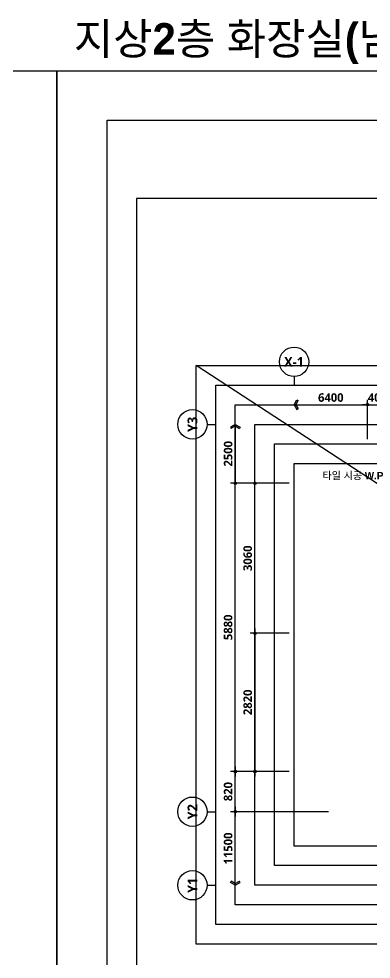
# Model space of a CAD drawing. Header units: millimetres. Extents: x 0 to 336000, y 0 to 30768.
# Drawn here: x 209223 to 216419, y 11590 to 30768 of the extents above; entities that cross this region are included whole.
import ezdxf
from ezdxf.enums import TextEntityAlignment as Align

# ---------------------------------------------------------------- set-up
doc = ezdxf.new("R2010")
doc.units = ezdxf.units.MM
doc.header["$LTSCALE"] = 50
doc.layers.get('Defpoints').update_dxf_attribs({"color": 153})
for name, color, linetype in [('A-ANNO-GRA1', 7, 'Continuous'), ('A-ANNO-TEXT1', 7, 'Continuous'), ('A-ST-AXIS-BUB', 7, 'Continuous'), ('A-ST-AXIS-DIM', 7, 'Continuous')]:
    doc.layers.add(name, color=color, linetype=linetype)
doc.layers.add('G(그리드1)', color=185, linetype='Continuous', plot=False)
doc.layers.add('G(그리드2)', color=235, linetype='Continuous', plot=False)
doc.styles.add('2020음성 1차', font='나눔고딕Bold.ttf')
doc.styles.add('SH_진천_나눔', font='')
doc.styles.get('SH_진천_나눔').set_extended_font_data('NanumGothic', bold=True)
doc.dimstyles.new('SHP 50', dxfattribs={"dimscale": 50, "dimtxt": 3.5, "dimasz": 1, "dimexe": 2, "dimexo": 2, "dimgap": 1, "dimtad": 1, "dimdec": 0, "dimzin": 0, "dimdsep": 46, "dimtxsty": 'SH_진천_나눔', "dimblk": 'DIMDOT', "dimcen": 0.09, "dimclrd": 256, "dimclre": 256, "dimclrt": 3, "dimadec": 0, "dimazin": 1, "dimtfac": 1, "dimtdec": 0, "dimtix": 1, "dimtmove": 2, "dimatfit": 0, "dimldrblk": 'DIMDOT', "dimfxl": 1, "dimtolj": 1, "dimtzin": 0, "dimlwd": -1, "dimlwe": -1, "dimarcsym": 0})

# ---------------------------------------------------------------- blocks, each defined once
blk = doc.blocks.new('A-ST-AXIS-BUB-1')
at = {"layer": 'A-ST-AXIS-BUB'}
blk.add_line((0, 350), (0, 0), dxfattribs=at)
blk.add_circle((0, 950), 600, dxfattribs=at)
blk = doc.blocks.new('arrow1')
at = {"color": 0}
for p, q in [((0, 0), (0.286, 0.501)), ((0, 0), (0.286, -0.501)), ((0.165, 0), (0.41, 0.429)), ((0.165, 0), (0.41, -0.429)), ((0.286, 0.501), (0.41, 0.43)), ((0.286, -0.501), (0.41, -0.43))]:
    blk.add_line(p, q, dxfattribs=at)
blk = doc.blocks.new('DIMDOT')
at = {"color": 0}
blk.add_line((-2, 0), (2, 0), dxfattribs=at)
for radius in [0.5, 0.25]:
    blk.add_circle((0, 0), radius, dxfattribs=at)
blk = doc.blocks.new('*D10253')
at = {"layer": 'A-ST-AXIS-DIM'}
for p, q in [((214744, 21297), (213544, 21297)), ((213644, 15468), (213644, 21247)), ((214744, 15418), (213544, 15418))]:
    blk.add_line(p, q, dxfattribs=at)
at = {"layer": 'Defpoints', "color": 0}
for p in [(213644, 21297), (214844, 21297), (214844, 15418)]:
    blk.add_point(p, dxfattribs=at)
at = {"layer": 'A-ST-AXIS-DIM', "linetype": 'ByBlock', "xscale": 50, "yscale": 50, "zscale": 50}
for p, rotation in [((213644, 21297), 90), ((213644, 15418), 270)]:
    blk.add_blockref('DIMDOT', p, dxfattribs=dict(at, rotation=rotation))
at = {"layer": 'A-ST-AXIS-DIM', "color": 3, "insert": (213497, 18358), "char_height": 175, "attachment_point": 5, "rotation": 90, "style": 'SH_진천_나눔'}
blk.add_mtext('\\A1;5880', dxfattribs=at)
blk = doc.blocks.new('*D10254')
at = {"layer": 'A-ST-AXIS-DIM'}
for p, q in [((214744, 21297), (213944, 21297)), ((214044, 18287), (214044, 21247)), ((214744, 18237), (213944, 18237))]:
    blk.add_line(p, q, dxfattribs=at)
at = {"layer": 'Defpoints', "color": 0}
for p in [(214044, 21297), (214844, 21297), (214844, 18237)]:
    blk.add_point(p, dxfattribs=at)
at = {"layer": 'A-ST-AXIS-DIM', "linetype": 'ByBlock', "xscale": 50, "yscale": 50, "zscale": 50}
for p, rotation in [((214044, 21297), 90), ((214044, 18237), 270)]:
    blk.add_blockref('DIMDOT', p, dxfattribs=dict(at, rotation=rotation))
at = {"layer": 'A-ST-AXIS-DIM', "color": 3, "insert": (213897, 19767), "char_height": 175, "attachment_point": 5, "rotation": 90, "style": 'SH_진천_나눔'}
blk.add_mtext('\\A1;3060', dxfattribs=at)
blk = doc.blocks.new('*D10255')
at = {"layer": 'A-ST-AXIS-DIM'}
for p, q in [((214744, 18237), (213944, 18237)), ((214044, 18187), (214044, 15468)), ((214744, 15418), (213944, 15418))]:
    blk.add_line(p, q, dxfattribs=at)
at = {"layer": 'Defpoints', "color": 0}
for p in [(214844, 18237), (214044, 15418), (214844, 15418)]:
    blk.add_point(p, dxfattribs=at)
at = {"layer": 'A-ST-AXIS-DIM', "linetype": 'ByBlock', "xscale": 50, "yscale": 50, "zscale": 50}
for p, rotation in [((214044, 18237), 90), ((214044, 15418), 270)]:
    blk.add_blockref('DIMDOT', p, dxfattribs=dict(at, rotation=rotation))
at = {"layer": 'A-ST-AXIS-DIM', "color": 3, "insert": (213897, 16828), "char_height": 175, "attachment_point": 5, "rotation": 90, "style": 'SH_진천_나눔'}
blk.add_mtext('\\A1;2820', dxfattribs=at)
blk = doc.blocks.new('*D10256')
at = {"layer": 'A-ST-AXIS-DIM'}
for p, q in [((216294, 22897), (216244, 22897)), ((216344, 22197), (216344, 22997)), ((216344, 22897), (216744, 22897)), ((216744, 22197), (216744, 22997)), ((216794, 22897), (216844, 22897))]:
    blk.add_line(p, q, dxfattribs=at)
at = {"layer": 'Defpoints', "color": 0}
for p in [(216744, 22897), (216344, 22097), (216744, 22097)]:
    blk.add_point(p, dxfattribs=at)
at = {"layer": 'A-ST-AXIS-DIM', "linetype": 'ByBlock', "xscale": 50, "yscale": 50, "zscale": 50}
blk.add_blockref('DIMDOT', (216344, 22897), dxfattribs=at)
at = {"layer": 'A-ST-AXIS-DIM', "linetype": 'ByBlock', "xscale": 50, "yscale": 50, "zscale": 50, "rotation": 180}
blk.add_blockref('DIMDOT', (216744, 22897), dxfattribs=at)
at = {"layer": 'A-ST-AXIS-DIM', "color": 3, "insert": (216544, 23043), "char_height": 175, "attachment_point": 5, "style": 'SH_진천_나눔'}
blk.add_mtext('\\A1;400', dxfattribs=at)
blk = doc.blocks.new('*D10551')
at = {"layer": 'A-ST-AXIS-DIM'}
for p, q in [((214744, 15418), (213544, 15418)), ((213644, 14647), (213644, 15368)), ((215544, 14597), (213544, 14597))]:
    blk.add_line(p, q, dxfattribs=at)
at = {"layer": 'Defpoints', "color": 0}
for p in [(213644, 15418), (214844, 15418), (215644, 14597)]:
    blk.add_point(p, dxfattribs=at)
at = {"layer": 'A-ST-AXIS-DIM', "linetype": 'ByBlock', "xscale": 50, "yscale": 50, "zscale": 50}
for p, rotation in [((213644, 15418), 90), ((213644, 14597), 270)]:
    blk.add_blockref('DIMDOT', p, dxfattribs=dict(at, rotation=rotation))
at = {"layer": 'A-ST-AXIS-DIM', "color": 3, "insert": (213497, 15008), "char_height": 175, "attachment_point": 5, "rotation": 90, "style": 'SH_진천_나눔'}
blk.add_mtext('\\A1;820', dxfattribs=at)

msp = doc.modelspace()

# ---------------------------------------------------------------- linework, layer by layer
at = {"layer": 'A-ANNO-GRA1'}
msp.add_lwpolyline([(211625.2, 27100), (211625.2, 1600), (245900, 1600), (245900, 27100)], close=True, dxfattribs=at)
at = {"layer": 'A-ST-AXIS-DIM'}
for p, q in [((214843.9, 22897.3), (216343.9, 22897.3)), ((213643.9, 22497.5), (213643.9, 21297.5)), ((213643.9, 13097.5), (213643.9, 14597.5))]:
    msp.add_line(p, q, dxfattribs=at)
at = {"layer": 'Defpoints'}
for points in [[(210000, 0), (210000, 29700), (168000, 29700), (168000, 0)], [(252000, 0), (252000, 29700), (210000, 29700), (210000, 0)], [(211025.2, 28700), (246500, 28700), (246500, 1000), (211025.2, 1000)]]:
    msp.add_lwpolyline(points, close=True, dxfattribs=at)
at = {"layer": 'G(그리드1)'}
msp.add_line((216863.9, 21077.5), (212843.9, 23697.5), dxfattribs=at)
for points in [[(228443.9, 11897.5), (212843.9, 11897.5), (212843.9, 23697.5), (228443.9, 23697.5)], [(228043.9, 12297.5), (213243.9, 12297.5), (213243.9, 23297.5), (228043.9, 23297.5)], [(227643.9, 12697.5), (213643.9, 12697.5), (213643.9, 22897.5), (227643.9, 22897.5)], [(227243.9, 13097.5), (214043.9, 13097.5), (214043.9, 22497.5), (227243.9, 22497.5)], [(226443.9, 13897.5), (214843.9, 13897.5), (214843.9, 21697.5), (226443.9, 21697.5)]]:
    msp.add_lwpolyline(points, close=True, dxfattribs=at)
at = {"layer": 'G(그리드2)'}
for points in [[(224943.9, 13497.5), (214443.9, 13497.5), (214443.9, 22097.5), (224943.9, 22097.5)], [(224543.9, 13897.5), (214843.9, 13897.5), (214843.9, 21697.5), (224543.9, 21697.5)]]:
    msp.add_lwpolyline(points, close=True, dxfattribs=at)

# ---------------------------------------------------------------- block references
at = {"layer": 'A-ST-AXIS-BUB', "xscale": 0.5, "yscale": 0.5, "zscale": 0.5}
msp.add_blockref('A-ST-AXIS-BUB-1', (214843.9, 23297.3), dxfattribs=at)
at = {"layer": 'A-ST-AXIS-BUB', "xscale": 0.5, "yscale": 0.5, "zscale": 0.5, "rotation": 90}
for p in [(213243.9, 22497.5), (213243.9, 14597.5), (213243.9, 13097.5)]:
    msp.add_blockref('A-ST-AXIS-BUB-1', p, dxfattribs=at)
at = {"layer": 'A-ST-AXIS-DIM', "yscale": 200, "zscale": 200}
for p, xscale, rotation in [((214843.8, 22897.3), -200, 179.9999999999861), ((213643.9, 22497.5), 200, 270.0000000000139), ((213643.9, 13097.5), -200, 269.9999999999861)]:
    msp.add_blockref('arrow1', p, dxfattribs=dict(at, xscale=xscale, rotation=rotation))

# ---------------------------------------------------------------- texts
at = {"layer": 'A-ANNO-TEXT1', "style": 'SH_진천_나눔'}
msp.add_text('X-1', height=200, dxfattribs=at).set_placement((214843.9, 23772.3), align=Align.MIDDLE_CENTER)
for s, p in [('Y3', (212768.9, 22497.5)), ('Y2', (212768.9, 14597.5)), ('Y1', (212768.9, 13097.5))]:
    msp.add_text(s, height=200, rotation=90, dxfattribs=at).set_placement(p, align=Align.MIDDLE_CENTER)
at = {"layer": 'A-ANNO-TEXT1', "style": '2020음성 1차'}
msp.add_text('타일 시공 W.P', height=150, dxfattribs=at).set_placement((215424.3, 21452.5), align=Align.MIDDLE_LEFT)
at = {"layer": 'A-ST-AXIS-DIM', "color": 3, "insert": (215593.9, 23043.2), "char_height": 175, "attachment_point": 5, "style": 'SH_진천_나눔'}
msp.add_mtext('\\A1;6400', dxfattribs=at)
at = {"layer": 'A-ST-AXIS-DIM', "color": 3, "char_height": 175, "attachment_point": 5, "rotation": 90, "style": 'SH_진천_나눔'}
for s, insert in [('\\A1;2500', (213497.9, 21897.5)), ('\\A1;11500', (213497.9, 13847.5))]:
    msp.add_mtext(s, dxfattribs=dict(at, insert=insert))
at = {"layer": 'Defpoints', "style": '2020음성 1차'}
msp.add_text('지상2층 화장실(남,여) 확대평면도 및 전개도', height=640, dxfattribs=at).set_placement((210347.1, 30039.7))

# ---------------------------------------------------------------- dimensions: what is measured, and where the dimension line sits
at = {"layer": 'A-ST-AXIS-DIM'}
for base, p1, p2, angle, picture, middle in [((216743.9, 22897.3), (216343.9, 22097.3), (216743.9, 22097.3), 180, '*D10256', (216543.9, 23043.2)), ((213643.9, 21297.5), (214843.9, 15417.5), (214843.9, 21297.5), 90, '*D10253', (213497.3, 18357.5)), ((214043.9, 21297.5), (214843.9, 18237.5), (214843.9, 21297.5), 270, '*D10254', (213897.3, 19767.5)), ((214043.9, 15417.5), (214843.9, 18237.5), (214843.9, 15417.5), 90, '*D10255', (213897.3, 16827.5)), ((213643.9, 15417.5), (215643.9, 14597.5), (214843.9, 15417.5), 270, '*D10551', (213497.3, 15007.5))]:
    dim = msp.add_linear_dim(base=base, p1=p1, p2=p2, angle=angle, dimstyle='SHP 50', dxfattribs=at)
    dim.commit()
    dim.dimension.update_dxf_attribs({"geometry": picture, "text_midpoint": middle})

doc.saveas('drawing.dxf')
